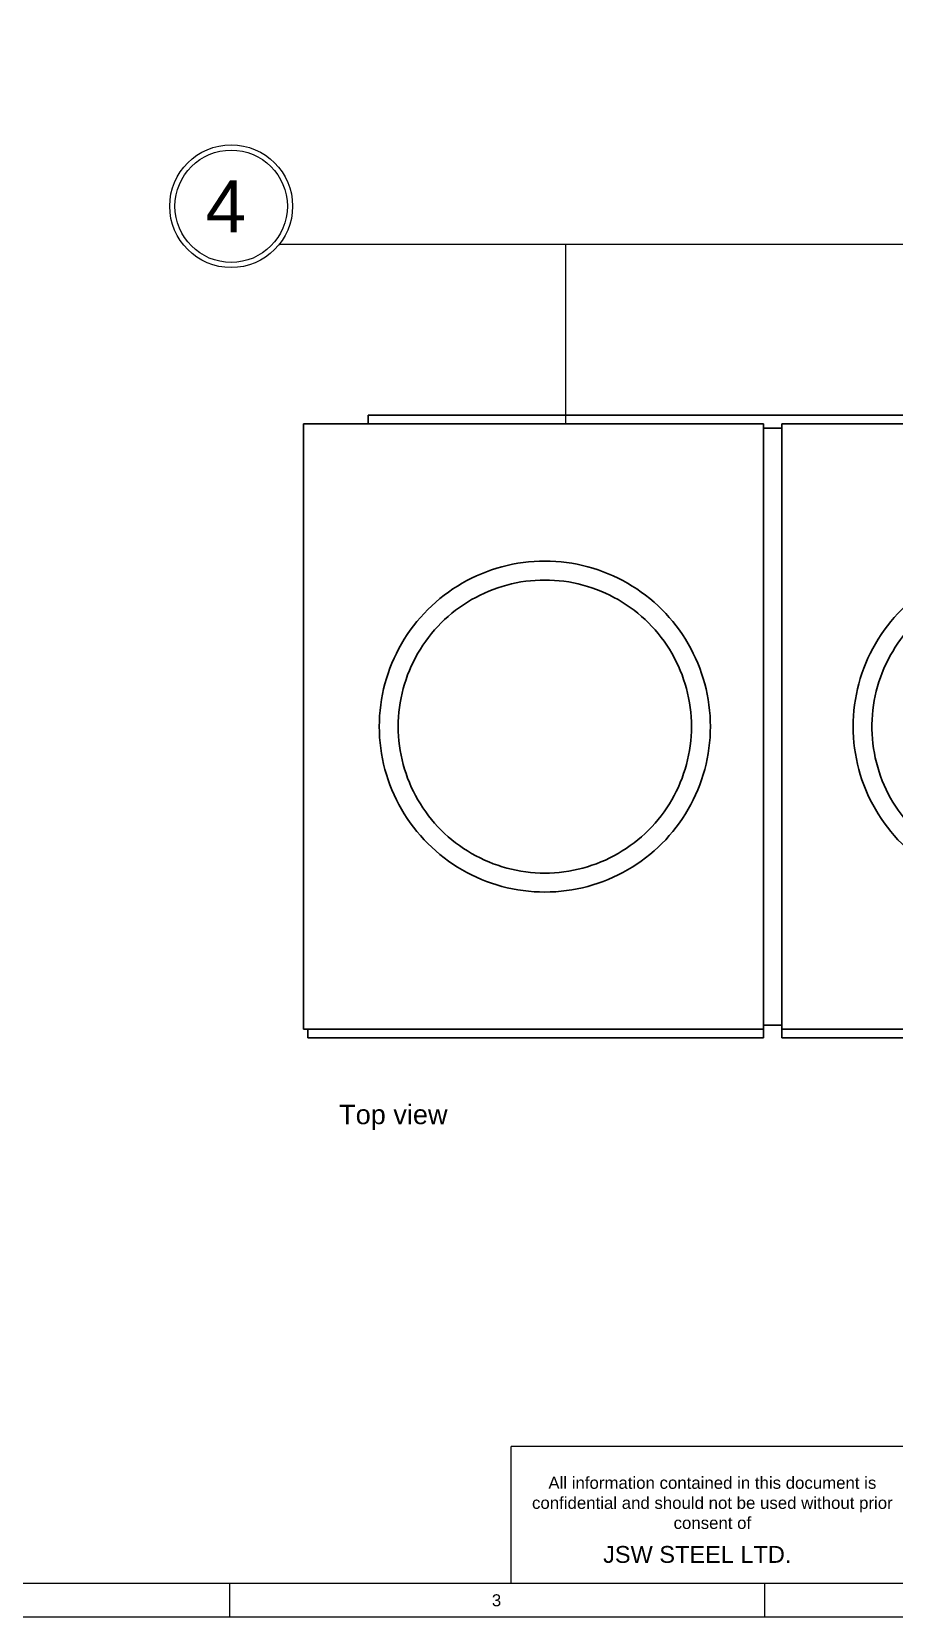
# Model space of a CAD drawing. Header units: millimetres. Extents: x 15481 to 55318, y -402389 to -382760.
# Drawn here: x 42193 to 46332, y -402389 to -394778 of the extents above; entities that cross this region are included whole.
import ezdxf

# ---------------------------------------------------------------- set-up
doc = ezdxf.new("R2010")
doc.units = ezdxf.units.MM
doc.header["$MEASUREMENT"] = 0
doc.layers.get('0').update_dxf_attribs({"color": 255, "lineweight": 25})
for name, color, linetype, lineweight in [('DIM', 7, 'Continuous', 20), ('DIMLINE', 10, 'Continuous', 18), ('MAIN', 3, 'Continuous', 30), ('T2', 253, 'Continuous', 18)]:
    doc.layers.add(name, color=color, linetype=linetype, lineweight=lineweight)
doc.layers.add('Edges', color=7, linetype='Continuous')
doc.styles.add('ROMAND', font='romand')
doc.styles.get("Standard").update_dxf_attribs({"font": 'arial.ttf'})
doc.styles.add('VVV', font='verdana.ttf')

# ---------------------------------------------------------------- blocks, each defined once
blk = doc.blocks.new('CS')
at = {"layer": 'DIM'}
for p in [(-238061.9132947105, -9.313225746154785e-10), (-83668.43704226613, 24662.4502612385)]:
    blk.add_line(p, (-238061.9132947105, 24662.4502612385), dxfattribs=at)
at = {"layer": 'T2'}
for p, q in [((-288627.9509274366, -6056.34189595934), (-288627.9509274366, -9.313225746154785e-10)), ((-192418.6339516195, -6056.34189595934), (-192418.6339516195, -9.313225746154785e-10))]:
    blk.add_line(p, q, dxfattribs=at)
for points in [[(-1099196.096533161, -6056.34189595934), (-1099196.096533161, 729356.6026134044), (6056.341895956779, 729356.6026134044), (6056.341895956779, -6056.34189595934)], [(-1093139.7546372, -9.313225746154785e-10), (-1093139.7546372, 723300.2607174446), (0, 723300.2607174446), (0, -9.313225746154785e-10)]]:
    blk.add_lwpolyline(points, close=True, dxfattribs=at)
at = {"layer": 'DIM', "char_height": 2162.979248556953, "style": 'VVV'}
for s, insert, width, attachment_point in [('{\\fArial|b0|i0|c0|p34;All information contained in this document is confidential and should not be used without prior consent of}', (-201874.0065769106, 19211.55456187855), 64905.10553228136, 2), ('{\\fArial|b0|i0|c0|p34;3}', (-241510.706151288, -1917.106065190397), 2041.492405906081, 1)]:
    blk.add_mtext(s, dxfattribs=dict(at, insert=insert, width=width, attachment_point=attachment_point))
at = {"layer": 'MAIN', "color": 43, "insert": (-204590.9046438863, 6764.806139355525), "char_height": 3028.170947979734, "width": 33511.60701357497, "attachment_point": 2, "style": 'ROMAND'}
blk.add_mtext('{\\fArial|b0|i0|c0|p34;JSW STEEL LTD.}', dxfattribs=at)
blk = doc.blocks.new('VRV Outdoor Unit pl')
at = {"layer": 'Edges'}
for p, q in [((0.400424073027061, 1.549610076524122), (0.5363957529970429, 1.549610076524122)), ((0.400424073027061, 1.549610076524122), (0.400424073027061, 0.2726100765241219)), ((1.921395752997042, 1.567610076524125), (0.5363957529970422, 1.567610076524125)), ((0.5363957529970429, 1.549610076524122), (0.5363957529970422, 1.567610076524125)), ((0.5363957529970429, 1.549610076524122), (1.369636408130823, 1.549610076524122)), ((1.369636408130823, 1.540610076524121), (1.369636408130823, 1.549610076524122)), ((1.369636408130823, 0.2816100765241213), (1.369636408130823, 1.540610076524121)), ((1.369636408130823, 1.540610076524121), (1.408406812697114, 1.540610076524121)), ((1.408406812697114, 1.549610076524122), (1.408406812697114, 1.540610076524121)), ((1.921395752997042, 1.549610076524122), (1.408406812697114, 1.549610076524122)), ((1.408406812697114, 0.2816100765241213), (1.408406812697114, 1.540610076524121)), ((1.921395752997042, 1.567610076524125), (1.921395752997042, 1.549610076524122)), ((2.407389552367167, 1.549610076524122), (1.921395752997042, 1.549610076524122)), ((2.407389552367167, 1.549610076524122), (2.407389552367167, 1.540610076524121)), ((2.446159956933459, 1.540610076524121), (2.407389552367167, 1.540610076524121)), ((2.407389552367167, 0.2816100765241213), (2.407389552367167, 1.540610076524121)), ((3.27342407302706, 1.549610076524122), (2.446159956933459, 1.549610076524122)), ((2.446159956933459, 1.549610076524122), (2.446159956933459, 1.540610076524121)), ((2.446159956933459, 1.540610076524121), (2.446159956933459, 0.2816100765241213)), ((3.27342407302706, 1.549610076524122), (3.27342407302706, 0.2726100765241212)), ((0.400424073027061, 0.2726100765241219), (0.4094240730270615, 0.2726100765241219)), ((0.4094240730270615, 0.2726100765241219), (1.369636408130823, 0.2726100765241219)), ((0.4094240730270611, 0.2546100765241209), (0.4094240730270615, 0.2726100765241219)), ((1.369636408130823, 0.2816100765241213), (1.408406812697114, 0.2816100765241213)), ((1.369636408130823, 0.2726100765241219), (1.369636408130823, 0.2816100765241213)), ((1.369636408130823, 0.2726100765241219), (1.369636408130823, 0.2546100765241209)), ((1.408406812697114, 0.2816100765241213), (1.408406812697114, 0.2726100765241219)), ((1.408406812697114, 0.2726100765241219), (2.407389552367167, 0.2726100765241125)), ((1.408406812697114, 0.2546100765241195), (1.408406812697114, 0.2726100765241219)), ((2.407389552367167, 0.2816100765241213), (2.446159956933459, 0.2816100765241213)), ((2.407389552367167, 0.2816100765241213), (2.407389552367167, 0.2726100765241125)), ((2.407389552367167, 0.2726100765241125), (2.407389552367167, 0.2546100765241202)), ((2.446159956933459, 0.2816100765241213), (2.446159956933459, 0.2726100765241118)), ((2.446159956933459, 0.2726100765241118), (3.20829616541149, 0.2726100765241204)), ((3.209546339272896, 0.2716507843805981), (3.20829616541149, 0.2726100765241204)), ((3.20829616541149, 0.2726100765241204), (3.222296513134301, 0.2726100765241206)), ((3.212319920254217, 0.2705019295217949), (3.209546339272896, 0.2716507843805981)), ((3.215296339272895, 0.2701100765241188), (3.212319920254217, 0.2705019295217949)), ((3.218272758291575, 0.2705019295217949), (3.215296339272895, 0.2701100765241188)), ((3.221046339272896, 0.2716507843805981), (3.218272758291575, 0.2705019295217949)), ((3.222296513134301, 0.2726100765241206), (3.221046339272896, 0.2716507843805981)), ((3.222296513134301, 0.2726100765241206), (3.27342407302706, 0.2726100765241212)), ((1.369636408130823, 0.2546100765241209), (0.4094240730270611, 0.2546100765241209)), ((2.407389552367167, 0.2546100765241202), (1.408406812697114, 0.2546100765241195))]:
    blk.add_line(p, q, dxfattribs=at)
for points in [[(0.9992408581428811, 1.248209115566799), (0.9881629923699727, 1.250983126814361), (0.977000002142188, 1.253392464180265), (0.9657640480959379, 1.255435526686353), (0.9544672908676332, 1.257110713354473), (0.9431218910936848, 1.258416423206466), (0.9317400094105039, 1.259351055264178), (0.9203338064545012, 1.259913008549453), (0.9089154428620877, 1.260100682084135), (0.897497079269674, 1.259913008549453), (0.8860908763136713, 1.259351055264178), (0.8747089946304906, 1.258416423206466), (0.8633635948565423, 1.257110713354473), (0.8520668376282378, 1.255435526686354), (0.8408308835819877, 1.253392464180265), (0.8296678933542029, 1.250983126814361), (0.8185900275812945, 1.248209115566799), (0.8076093087784608, 1.245072546891117), (0.79673720697605, 1.241577599142384), (0.7859850540831984, 1.237728966151052), (0.7753641820090414, 1.233531341747572), (0.7648859226627155, 1.228989419762396), (0.754561607953356, 1.224107894025975), (0.7444025697900992, 1.218891458368762), (0.7344201400820808, 1.213344806621208), (0.7246253839087441, 1.207473094776349), (0.715028299030762, 1.201283327477559), (0.7056386163791145, 1.194782971530799), (0.6964660668847821, 1.187979493742027), (0.6875203814787443, 1.180880360917202), (0.6788112910919817, 1.173493039862285), (0.6703485266554744, 1.165824997383233), (0.6621418191002024, 1.157883700286007), (0.654200522002976, 1.149676992730735), (0.6465324795239241, 1.141214228294227), (0.6391451584690064, 1.132505137907465), (0.6320460256441819, 1.123559452501427), (0.6252425478554099, 1.114386903007095), (0.6187421919086497, 1.104997220355447), (0.6125524246098603, 1.095400135477465), (0.6066807127650011, 1.085605379304128), (0.6011340610174467, 1.07562294959611), (0.5959176253602334, 1.065463911432853), (0.5910360996238128, 1.055139596723494), (0.5864941776386366, 1.044661337377168), (0.5822965532351565, 1.034040465303011), (0.5784479202438241, 1.023288312410159), (0.5749529724950911, 1.012416210607748), (0.5718164038194091, 1.001435491804915), (0.5690423925718473, 0.9903576260320062), (0.566633055205944, 0.9791946358042214), (0.5645899926998549, 0.9679586817579713), (0.5629148060317358, 0.9566619245296666), (0.5616090961797424, 0.9453165247557184), (0.5606744641220305, 0.9339346430725376), (0.5601125108367558, 0.9225284401165347), (0.559924837302074, 0.9111100765241211), (0.5601125108367557, 0.8996917129317076), (0.5606744641220304, 0.8882855099757049), (0.5616090961797423, 0.8769036282925239), (0.5629148060317357, 0.8655582285185757), (0.5645899926998549, 0.8542614712902711), (0.5666330552059439, 0.843025517244021), (0.5690423925718472, 0.8318625270162362), (0.5718164038194091, 0.8207846612433278), (0.574952972495091, 0.8098039424404941), (0.5784479202438241, 0.7989318406380835), (0.5822965532351564, 0.7881796877452318), (0.5864941776386365, 0.7775588156710751), (0.5910360996238128, 0.767080556324749), (0.5959176253602333, 0.7567562416153897), (0.6011340610174467, 0.7465972034521329), (0.606680712765001, 0.7366147737441144), (0.6125524246098603, 0.7268200175707777), (0.6187421919086497, 0.7172229326927956), (0.6252425478554099, 0.7078332500411482), (0.6320460256441819, 0.6986607005468155), (0.6391451584690064, 0.6897150151407777), (0.6465324795239241, 0.6810059247540151), (0.654200522002976, 0.6725431603175077), (0.6621418191002025, 0.6643364527622359), (0.6703485266554745, 0.6563951556650093), (0.6788112910919818, 0.6487271131859574), (0.6875203814787444, 0.6413397921310398), (0.6964660668847821, 0.6342406593062153), (0.7056386163791147, 0.6274371815174433), (0.7150282990307621, 0.620936825570683), (0.7246253839087443, 0.6147470582718937), (0.7344201400820808, 0.6088753464270346), (0.7444025697900991, 0.6033286946794801), (0.7545616079533559, 0.5981122590222668), (0.7648859226627153, 0.5932307332858463), (0.7753641820090413, 0.5886888113006702), (0.7859850540831982, 0.58449118689719), (0.7967372069760499, 0.5806425539058577), (0.8076093087784605, 0.5771476061571247), (0.8185900275812944, 0.5740110374814429), (0.8296678933542028, 0.5712370262338811), (0.8408308835819875, 0.5688276888679777), (0.8520668376282376, 0.5667846263618886), (0.8633635948565422, 0.5651094396937695), (0.8747089946304905, 0.5638037298417761), (0.8860908763136713, 0.5628690977840641), (0.897497079269674, 0.5623071444987894), (0.9089154428620875, 0.5621194709641076), (0.9203338064545011, 0.5623071444987894), (0.9317400094105038, 0.5628690977840641), (0.9431218910936847, 0.5638037298417761), (0.9544672908676328, 0.5651094396937695), (0.9657640480959375, 0.5667846263618886), (0.9770000021421876, 0.5688276888679777), (0.9881629923699723, 0.5712370262338811), (0.9992408581428808, 0.5740110374814429), (1.010221576945715, 0.5771476061571248), (1.021093678748125, 0.5806425539058577), (1.031845831640977, 0.5844911868971902), (1.042466703715134, 0.5886888113006702), (1.05294496306146, 0.5932307332858463), (1.063269277770819, 0.5981122590222668), (1.073428315934076, 0.6033286946794801), (1.083410745642094, 0.6088753464270346), (1.093205501815431, 0.6147470582718937), (1.102802586693413, 0.620936825570683), (1.112192269345061, 0.6274371815174433), (1.121364818839393, 0.6342406593062152), (1.130310504245431, 0.6413397921310398), (1.139019594632194, 0.6487271131859574), (1.147482359068701, 0.6563951556650092), (1.155689066623973, 0.6643364527622356), (1.163630363721199, 0.6725431603175075), (1.171298406200251, 0.6810059247540149), (1.178685727255169, 0.6897150151407775), (1.185784860079993, 0.6986607005468152), (1.192588337868765, 0.7078332500411478), (1.199088693815526, 0.7172229326927951), (1.205278461114315, 0.7268200175707773), (1.211150172959174, 0.736614773744114), (1.216696824706729, 0.7465972034521323), (1.221913260363942, 0.7567562416153892), (1.226794786100363, 0.7670805563247486), (1.231336708085539, 0.7775588156710747), (1.235534332489019, 0.7881796877452315), (1.239382965480351, 0.7989318406380832), (1.242877913229084, 0.8098039424404938), (1.246014481904766, 0.8207846612433277), (1.248788493152328, 0.8318625270162361), (1.251197830518231, 0.8430255172440209), (1.25324089302432, 0.854261471290271), (1.254916079692439, 0.8655582285185757), (1.256221789544433, 0.8769036282925239), (1.257156421602145, 0.8882855099757047), (1.257718374887419, 0.8996917129317074), (1.257906048422101, 0.911110076524121), (1.257718374887419, 0.9225284401165346), (1.257156421602145, 0.9339346430725373), (1.256221789544433, 0.945316524755718), (1.254916079692439, 0.9566619245296661), (1.25324089302432, 0.9679586817579707), (1.251197830518231, 0.9791946358042208), (1.248788493152328, 0.9903576260320056), (1.246014481904766, 1.001435491804914), (1.242877913229084, 1.012416210607748), (1.239382965480351, 1.023288312410158), (1.235534332489019, 1.03404046530301), (1.231336708085539, 1.044661337377167), (1.226794786100363, 1.055139596723493), (1.221913260363942, 1.065463911432852), (1.216696824706729, 1.075622949596109), (1.211150172959174, 1.085605379304128), (1.205278461114315, 1.095400135477464), (1.199088693815526, 1.104997220355446), (1.192588337868765, 1.114386903007094), (1.185784860079994, 1.123559452501427), (1.178685727255169, 1.132505137907464), (1.171298406200251, 1.141214228294227), (1.1636303637212, 1.149676992730734), (1.155689066623973, 1.157883700286006), (1.147482359068701, 1.165824997383233), (1.139019594632194, 1.173493039862285), (1.130310504245431, 1.180880360917202), (1.121364818839393, 1.187979493742027), (1.112192269345061, 1.194782971530799), (1.102802586693413, 1.201283327477559), (1.093205501815431, 1.207473094776349), (1.083410745642095, 1.213344806621208), (1.073428315934076, 1.218891458368762), (1.063269277770819, 1.224107894025975), (1.05294496306146, 1.228989419762396), (1.042466703715134, 1.233531341747572), (1.031845831640977, 1.237728966151052), (1.021093678748126, 1.241577599142385), (1.010221576945715, 1.245072546891117)], [(1.570799143489462, 0.8207846612433278), (1.568025132241901, 0.8318625270162362), (1.565615794875997, 0.843025517244021), (1.563572732369908, 0.8542614712902711), (1.561897545701789, 0.8655582285185757), (1.560591835849795, 0.8769036282925239), (1.559657203792084, 0.8882855099757049), (1.559095250506809, 0.8996917129317076), (1.558907576972127, 0.9111100765241211), (1.559095250506809, 0.9225284401165347), (1.559657203792084, 0.9339346430725374), (1.560591835849795, 0.9453165247557184), (1.561897545701789, 0.9566619245296666), (1.563572732369908, 0.9679586817579712), (1.565615794875997, 0.9791946358042213), (1.568025132241901, 0.990357626032006), (1.570799143489462, 1.001435491804915), (1.573935712165144, 1.012416210607748), (1.577430659913877, 1.023288312410159), (1.58127929290521, 1.034040465303011), (1.58547691730869, 1.044661337377168), (1.590018839293866, 1.055139596723494), (1.594900365030287, 1.065463911432853), (1.6001168006875, 1.07562294959611), (1.605663452435054, 1.085605379304128), (1.611535164279913, 1.095400135477465), (1.617724931578702, 1.104997220355447), (1.624225287525463, 1.114386903007094), (1.631028765314235, 1.123559452501427), (1.638127898139059, 1.132505137907465), (1.645515219193977, 1.141214228294227), (1.653183261673029, 1.149676992730735), (1.661124558770255, 1.157883700286006), (1.669331266325527, 1.165824997383233), (1.677794030762034, 1.173493039862284), (1.686503121148797, 1.180880360917202), (1.695448806554835, 1.187979493742027), (1.704621356049168, 1.194782971530799), (1.714011038700815, 1.201283327477559), (1.723608123578797, 1.207473094776348), (1.733402879752134, 1.213344806621208), (1.743385309460153, 1.218891458368762), (1.753544347623409, 1.224107894025975), (1.763868662332769, 1.228989419762396), (1.774346921679095, 1.233531341747572), (1.784967793753251, 1.237728966151052), (1.795719946646103, 1.241577599142385), (1.806592048448514, 1.245072546891117), (1.817572767251348, 1.248209115566799), (1.828650633024256, 1.250983126814361), (1.839813623252041, 1.253392464180265), (1.851049577298291, 1.255435526686353), (1.862346334526596, 1.257110713354473), (1.873691734300544, 1.258416423206466), (1.885073615983725, 1.259351055264178), (1.896479818939728, 1.259913008549453), (1.907898182532141, 1.260100682084135), (1.919316546124554, 1.259913008549453), (1.930722749080557, 1.259351055264178), (1.942104630763738, 1.258416423206466), (1.953450030537686, 1.257110713354473), (1.964746787765991, 1.255435526686354), (1.975982741812241, 1.253392464180265), (1.987145732040026, 1.250983126814361), (1.998223597812934, 1.248209115566799), (2.009204316615768, 1.245072546891117), (2.020076418418178, 1.241577599142384), (2.03082857131103, 1.237728966151052), (2.041449443385187, 1.233531341747572), (2.051927702731513, 1.228989419762396), (2.062252017440873, 1.224107894025975), (2.07241105560413, 1.218891458368762), (2.082393485312148, 1.213344806621208), (2.092188241485485, 1.207473094776349), (2.101785326363467, 1.201283327477559), (2.111175009015114, 1.194782971530799), (2.120347558509447, 1.187979493742027), (2.129293243915485, 1.180880360917202), (2.138002334302247, 1.173493039862285), (2.146465098738755, 1.165824997383233), (2.154671806294026, 1.157883700286006), (2.162613103391253, 1.149676992730734), (2.170281145870304, 1.141214228294227), (2.177668466925222, 1.132505137907464), (2.184767599750046, 1.123559452501427), (2.191571077538819, 1.114386903007094), (2.198071433485579, 1.104997220355446), (2.204261200784368, 1.095400135477464), (2.210132912629228, 1.085605379304128), (2.215679564376782, 1.075622949596109), (2.220896000033995, 1.065463911432852), (2.225777525770416, 1.055139596723493), (2.230319447755592, 1.044661337377167), (2.234517072159072, 1.03404046530301), (2.238365705150404, 1.023288312410158), (2.241860652899137, 1.012416210607748), (2.244997221574819, 1.001435491804914), (2.247771232822381, 0.9903576260320056), (2.250180570188284, 0.979194635804221), (2.252223632694374, 0.9679586817579708), (2.253898819362492, 0.9566619245296663), (2.255204529214486, 0.945316524755718), (2.256139161272198, 0.9339346430725373), (2.256701114557473, 0.9225284401165346), (2.256888788092155, 0.911110076524121), (2.256701114557473, 0.8996917129317074), (2.256139161272198, 0.8882855099757047), (2.255204529214486, 0.8769036282925238), (2.253898819362492, 0.8655582285185757), (2.252223632694374, 0.854261471290271), (2.250180570188284, 0.8430255172440209), (2.247771232822381, 0.8318625270162361), (2.244997221574819, 0.8207846612433277), (2.241860652899137, 0.8098039424404938), (2.238365705150404, 0.7989318406380832), (2.234517072159072, 0.7881796877452315), (2.230319447755592, 0.7775588156710747), (2.225777525770416, 0.7670805563247486), (2.220896000033995, 0.7567562416153892), (2.215679564376782, 0.7465972034521324), (2.210132912629227, 0.736614773744114), (2.204261200784368, 0.7268200175707773), (2.198071433485578, 0.7172229326927954), (2.191571077538818, 0.7078332500411478), (2.184767599750046, 0.6986607005468152), (2.177668466925222, 0.6897150151407775), (2.170281145870304, 0.6810059247540149), (2.162613103391252, 0.6725431603175075), (2.154671806294026, 0.6643364527622356), (2.146465098738754, 0.6563951556650092), (2.138002334302247, 0.6487271131859574), (2.129293243915484, 0.6413397921310398), (2.120347558509446, 0.6342406593062152), (2.111175009015113, 0.6274371815174432), (2.101785326363466, 0.620936825570683), (2.092188241485484, 0.6147470582718937), (2.082393485312147, 0.6088753464270346), (2.072411055604129, 0.6033286946794801), (2.062252017440872, 0.5981122590222668), (2.051927702731513, 0.5932307332858463), (2.041449443385187, 0.5886888113006702), (2.03082857131103, 0.58449118689719), (2.020076418418178, 0.5806425539058577), (2.009204316615768, 0.5771476061571247), (1.998223597812934, 0.5740110374814429), (1.987145732040026, 0.5712370262338811), (1.975982741812241, 0.5688276888679777), (1.964746787765991, 0.5667846263618886), (1.953450030537686, 0.5651094396937695), (1.942104630763738, 0.5638037298417761), (1.930722749080557, 0.5628690977840641), (1.919316546124554, 0.5623071444987894), (1.907898182532141, 0.5621194709641076), (1.896479818939727, 0.5623071444987894), (1.885073615983724, 0.5628690977840641), (1.873691734300544, 0.5638037298417761), (1.862346334526595, 0.5651094396937695), (1.851049577298291, 0.5667846263618886), (1.839813623252041, 0.5688276888679777), (1.828650633024256, 0.5712370262338811), (1.817572767251347, 0.5740110374814429), (1.806592048448514, 0.5771476061571248), (1.795719946646103, 0.5806425539058577), (1.784967793753251, 0.5844911868971902), (1.774346921679094, 0.5886888113006702), (1.763868662332768, 0.5932307332858463), (1.753544347623409, 0.5981122590222668), (1.743385309460152, 0.6033286946794801), (1.733402879752133, 0.6088753464270346), (1.723608123578797, 0.6147470582718937), (1.714011038700815, 0.620936825570683), (1.704621356049167, 0.6274371815174433), (1.695448806554835, 0.6342406593062153), (1.686503121148797, 0.6413397921310398), (1.677794030762034, 0.6487271131859574), (1.669331266325527, 0.6563951556650093), (1.661124558770255, 0.6643364527622357), (1.653183261673029, 0.6725431603175077), (1.645515219193977, 0.6810059247540151), (1.638127898139059, 0.6897150151407777), (1.631028765314235, 0.6986607005468155), (1.624225287525463, 0.7078332500411482), (1.617724931578703, 0.7172229326927956), (1.611535164279913, 0.7268200175707777), (1.605663452435054, 0.7366147737441144), (1.6001168006875, 0.7465972034521328), (1.594900365030286, 0.7567562416153896), (1.590018839293866, 0.7670805563247489), (1.58547691730869, 0.777558815671075), (1.58127929290521, 0.7881796877452317), (1.577430659913877, 0.7989318406380833), (1.573935712165144, 0.809803942440494)], [(0.6104055456211126, 0.8311245906257044), (0.6131830581163308, 0.821400880790237), (0.6162779245279931, 0.8117733541112893), (0.6196859883481198, 0.8022520452867985), (0.6234030930687311, 0.792846989014702), (0.6274250821818469, 0.7835682199929366), (0.6317477991794874, 0.7744257729194396), (0.6363670875536728, 0.7654296824921484), (0.6412787907964231, 0.7565899834089999), (0.6464783431428646, 0.7479164740833534), (0.6519595418005482, 0.739418007790257), (0.6577157747201309, 0.731103201520181), (0.6637404298522699, 0.7229806722635955), (0.6700268951476221, 0.7150590370109707), (0.6765685585568447, 0.7073469127527768), (0.6833588080305947, 0.6998529164794842), (0.6903910315195292, 0.6925856651815628), (0.6976582828174506, 0.6855534416926283), (0.7051522790907433, 0.6787631922188785), (0.7128644033489372, 0.6722215288096559), (0.7207860386015619, 0.6659350635143038), (0.7289085678581474, 0.6599104083821649), (0.7372233741282234, 0.654154175462582), (0.7457218404213197, 0.6486729768048985), (0.7543953497469662, 0.643473424458457), (0.7632350488301148, 0.6385617212157068), (0.772231139257406, 0.6339424328415213), (0.7813735863309029, 0.6296197158438807), (0.7906523553526683, 0.6255977267307647), (0.8000574116247651, 0.6218806220101535), (0.8095787204492558, 0.6184725581900267), (0.8192062471282036, 0.6153776917783641), (0.828929956963671, 0.612600179283146), (0.8387396929478236, 0.6101437207455999), (0.8486248088332359, 0.6080101903399447), (0.8585745360625853, 0.6062010057736479), (0.8685781060785488, 0.6047175847541759), (0.8786247503238035, 0.603561344988996), (0.8887037002410269, 0.6027337041855751), (0.8988041872728957, 0.6022360800513802), (0.9089154428620875, 0.602069890293878), (0.9190266984512793, 0.6022360800513802), (0.9291271854831482, 0.6027337041855751), (0.9392061354003717, 0.603561344988996), (0.9492527796456264, 0.6047175847541759), (0.9592563496615899, 0.6062010057736479), (0.9692060768909393, 0.6080101903399447), (0.9790911927763517, 0.6101437207455997), (0.9889009287605043, 0.6126001792831458), (0.998624638595972, 0.615377691778364), (1.008252165274919, 0.6184725581900263), (1.01777347409941, 0.6218806220101532), (1.027178530371507, 0.6255977267307644), (1.036457299393272, 0.6296197158438802), (1.045599746466769, 0.6339424328415207), (1.05459583689406, 0.6385617212157062), (1.063435535977209, 0.6434734244584565), (1.072109045302856, 0.648672976804898), (1.080607511595952, 0.6541541754625816), (1.088922317866028, 0.6599104083821644), (1.097044847122613, 0.6659350635143033), (1.104966482375238, 0.6722215288096556), (1.112678606633432, 0.6787631922188782), (1.120172602906724, 0.685553441692628), (1.127439854204646, 0.6925856651815625), (1.13447207769358, 0.6998529164794839), (1.14126232716733, 0.7073469127527766), (1.147803990576553, 0.7150590370109704), (1.154090455871905, 0.7229806722635951), (1.160115111004044, 0.7311032015201806), (1.165871343923627, 0.7394180077902566), (1.17135254258131, 0.7479164740833529), (1.176552094927752, 0.7565899834089992), (1.181463798170502, 0.7654296824921478), (1.186083086544688, 0.774425772919439), (1.190405803542328, 0.783568219992936), (1.194427792655444, 0.7928469890147015), (1.198144897376055, 0.802252045286798), (1.201552961196182, 0.8117733541112889), (1.204647827607845, 0.8214008807902368), (1.207425340103063, 0.8311245906257043), (1.209881798640609, 0.8409343266098569), (1.212015329046264, 0.8508194424952693), (1.213824513612561, 0.8607691697246187), (1.215307934632033, 0.8707727397405822), (1.216464174397213, 0.880819383985837), (1.217291815200634, 0.8908983339030603), (1.217789439334829, 0.9009988209349293), (1.217955629092331, 0.9111100765241211), (1.217789439334829, 0.9212213321133129), (1.217291815200633, 0.9313218191451819), (1.216464174397213, 0.9414007690624052), (1.215307934632033, 0.95144741330766), (1.213824513612561, 0.9614509833236236), (1.212015329046264, 0.9714007105529728), (1.209881798640609, 0.9812858264383851), (1.207425340103063, 0.9910955624225378), (1.204647827607845, 1.000819272258005), (1.201552961196182, 1.010446798936953), (1.198144897376055, 1.019968107761444), (1.194427792655444, 1.02937316403354), (1.190405803542328, 1.038651933055306), (1.186083086544688, 1.047794380128803), (1.181463798170502, 1.056790470556094), (1.176552094927752, 1.065630169639243), (1.17135254258131, 1.074303678964889), (1.165871343923627, 1.082802145257985), (1.160115111004044, 1.091116951528061), (1.154090455871905, 1.099239480784647), (1.147803990576553, 1.107161116037272), (1.14126232716733, 1.114873240295466), (1.13447207769358, 1.122367236568758), (1.127439854204646, 1.12963448786668), (1.120172602906724, 1.136666711355614), (1.112678606633432, 1.143456960829364), (1.104966482375238, 1.149998624238587), (1.097044847122613, 1.156285089533939), (1.088922317866028, 1.162309744666078), (1.080607511595952, 1.168065977585661), (1.072109045302856, 1.173547176243344), (1.063435535977209, 1.178746728589786), (1.05459583689406, 1.183658431832536), (1.045599746466769, 1.188277720206721), (1.036457299393272, 1.192600437204362), (1.027178530371507, 1.196622426317478), (1.01777347409941, 1.200339531038089), (1.00825216527492, 1.203747594858216), (0.998624638595972, 1.206842461269878), (0.9889009287605043, 1.209619973765096), (0.9790911927763517, 1.212076432302643), (0.9692060768909393, 1.214209962708298), (0.9592563496615901, 1.216019147274594), (0.9492527796456266, 1.217502568294066), (0.9392061354003717, 1.218658808059246), (0.9291271854831483, 1.219486448862667), (0.9190266984512795, 1.219984072996862), (0.9089154428620877, 1.220150262754364), (0.8988041872728959, 1.219984072996862), (0.888703700241027, 1.219486448862667), (0.8786247503238037, 1.218658808059246), (0.8685781060785489, 1.217502568294066), (0.8585745360625854, 1.216019147274594), (0.8486248088332361, 1.214209962708298), (0.8387396929478238, 1.212076432302643), (0.8289299569636711, 1.209619973765096), (0.8192062471282036, 1.206842461269878), (0.8095787204492559, 1.203747594858216), (0.8000574116247651, 1.200339531038089), (0.7906523553526684, 1.196622426317478), (0.7813735863309029, 1.192600437204362), (0.7722311392574062, 1.188277720206721), (0.7632350488301148, 1.183658431832536), (0.7543953497469662, 1.178746728589786), (0.7457218404213197, 1.173547176243344), (0.7372233741282234, 1.168065977585661), (0.7289085678581474, 1.162309744666078), (0.720786038601562, 1.156285089533939), (0.7128644033489374, 1.149998624238587), (0.7051522790907435, 1.143456960829364), (0.6976582828174509, 1.136666711355614), (0.6903910315195295, 1.12963448786668), (0.683358808030595, 1.122367236568758), (0.6765685585568452, 1.114873240295466), (0.6700268951476226, 1.107161116037272), (0.6637404298522703, 1.099239480784647), (0.6577157747201313, 1.091116951528062), (0.6519595418005485, 1.082802145257986), (0.6464783431428649, 1.074303678964889), (0.6412787907964235, 1.065630169639243), (0.6363670875536732, 1.056790470556094), (0.6317477991794878, 1.047794380128803), (0.6274250821818472, 1.038651933055306), (0.6234030930687314, 1.02937316403354), (0.6196859883481202, 1.019968107761444), (0.6162779245279933, 1.010446798936953), (0.6131830581163309, 1.000819272258005), (0.6104055456211127, 0.9910955624225378), (0.6079490870835665, 0.9812858264383851), (0.6058155566779114, 0.9714007105529728), (0.6040063721116146, 0.9614509833236234), (0.6025229510921426, 0.95144741330766), (0.6013667113269626, 0.9414007690624051), (0.6005390705235417, 0.9313218191451819), (0.6000414463893468, 0.9212213321133129), (0.5998752566318446, 0.9111100765241211), (0.6000414463893468, 0.9009988209349293), (0.6005390705235417, 0.8908983339030603), (0.6013667113269626, 0.880819383985837), (0.6025229510921425, 0.8707727397405822), (0.6040063721116145, 0.8607691697246187), (0.6058155566779114, 0.8508194424952693), (0.6079490870835664, 0.8409343266098569)]]:
    blk.add_lwpolyline(points, close=True, dxfattribs=at)
for points in [[(2.502640429830026, 1.041607819751192), (2.518972859137642, 1.070015783351782), (2.534224751360084, 1.094383524427106), (2.548512142152195, 1.115170866694442), (2.561951067168818, 1.132837633871063), (2.574657562064797, 1.147843649674246), (2.586747662494976, 1.160648737821266), (2.598337404114198, 1.171712722029398), (2.609542822577305, 1.181495426015918), (2.62046936857951, 1.190389890855501), (2.631180152977489, 1.198522027052427), (2.641727701668286, 1.205950962468377), (2.652164540548944, 1.212735824965029), (2.662543195516508, 1.218935742404065), (2.672916192468021, 1.224609842647164), (2.683336057300528, 1.229817253556007), (2.693855315911072, 1.234617102992273), (2.704515753259859, 1.239058092359074), (2.715316190559746, 1.243147217225247), (2.726244708086751, 1.246881046701061), (2.737289386116892, 1.250256149896784), (2.748438304926188, 1.253269095922684), (2.759679544790657, 1.255916453889031), (2.771001185986318, 1.258194792906091), (2.78239130878919, 1.260100682084135), (2.793837913171146, 1.261631224192814), (2.805328677887491, 1.262785656639326), (2.816851201389383, 1.263563750490248), (2.828393082127983, 1.263965276812162), (2.839941918554452, 1.263990006671646), (2.851485309119946, 1.263637711135282), (2.863010852275629, 1.262908161269648), (2.874506146472659, 1.261801128141326), (2.885958850715562, 1.260316919076519), (2.897356866222331, 1.258457986439928), (2.908688154764329, 1.25622731885588), (2.919940678112912, 1.253627904948699), (2.931102398039442, 1.250662733342712), (2.94216127631528, 1.247334792662244), (2.953105274711785, 1.243647071531622), (2.963922355000317, 1.23960255857517), (2.974600676236502, 1.23520474473187), (2.985129186613021, 1.23045913019933), (2.995497031606825, 1.225371717489811), (3.00569335669486, 1.219948509115576), (3.015707307354074, 1.214195507588888), (3.025528029061417, 1.208118715422009), (3.035144667293835, 1.201724135127201), (3.044546367528278, 1.195017769216728), (3.053722595812258, 1.188006054340627), (3.062664100475554, 1.18069716370003), (3.07136195041851, 1.173099704633847), (3.079807214541471, 1.165222284480987), (3.08799096174478, 1.157073510580356), (3.095904260928782, 1.148661990270864), (3.103538180993819, 1.13999633089142), (3.110883790840238, 1.131085139780931), (3.117936776748092, 1.121922784946614), (3.124711294516279, 1.112446677068916), (3.131226117323403, 1.102579987496591), (3.137500018348073, 1.092245887578396), (3.143551770768896, 1.081367548663085), (3.149400147764478, 1.069868142099413), (3.155063922513424, 1.057670839236135), (3.160561868194345, 1.044698811422006), (3.165890879911198, 1.030811251004752), (3.170960340469354, 1.015611434327983), (3.175657754599536, 0.998638658734276), (3.179870627032468, 0.9794322215662126), (3.183486462498872, 0.9575314201663719), (3.186392765729472, 0.9324755518773334), (3.188477041454989, 0.9038039140416769), (3.18962679440615, 0.871055804001982)], [(1.97334440676558, 1.217191424752964), (1.944669916070421, 1.219003519892414), (1.919472169914578, 1.219649705997327), (1.897358835371271, 1.21926775185904), (1.877937579513722, 1.217995426268893), (1.860816069415152, 1.215970498018222), (1.845601972148782, 1.213330735898367), (1.831902954787834, 1.210213908700664), (1.819326684405528, 1.206757785216452), (1.807534774599405, 1.203075543387117), (1.796404625064281, 1.199181997754229), (1.785867582019294, 1.195067372009409), (1.775854991683579, 1.190721889844276), (1.766298200276273, 1.18613577495045), (1.757128554016513, 1.181299251019548), (1.748277399123434, 1.176202541743191), (1.739676081816173, 1.170835870812999), (1.731268770357008, 1.165192266839888), (1.723050921180773, 1.159275978111974), (1.715030812765448, 1.153094057836669), (1.707216723589008, 1.146653559221387), (1.699616932129431, 1.13996153547354), (1.692239716864694, 1.133025039800542), (1.685093356272773, 1.125851125409805), (1.678186128831647, 1.118446845508743), (1.671525961754839, 1.110819570354028), (1.665119377198076, 1.102977938399363), (1.658972546052629, 1.094930905147713), (1.653091639209772, 1.08668742610204), (1.647482827560776, 1.078256456765309), (1.642152281996916, 1.069646952640483), (1.637106173409462, 1.060867869230524), (1.63235067268969, 1.051928162038397), (1.62789152937508, 1.042837001899201), (1.623732807587949, 1.033604420976587), (1.619878150096824, 1.02424066676634), (1.616331199670231, 1.014755986764247), (1.613095599076697, 1.005160628466095), (1.610174991084747, 0.9954648393676687), (1.607573018462908, 0.9856788669647557), (1.605293323979706, 0.9758129587531421), (1.6033390876751, 0.9658774611691009), (1.601711638674783, 0.9558831164108518), (1.600411843375878, 0.9458407656171013), (1.59944056817551, 0.9357612499265554), (1.598798679470803, 0.9256554104779209), (1.598487043658882, 0.9155340884099039), (1.598506527136872, 0.9054081248612108), (1.598857996301898, 0.8952883609705479), (1.599541844981928, 0.8851856136828271), (1.600556576728308, 0.8751106031677822), (1.601900222523229, 0.8650740254013526), (1.603570813348882, 0.8550865763594775), (1.605566380187458, 0.8451589520180963), (1.607884954021147, 0.8353018483531481), (1.610524565832139, 0.8255259613405724), (1.613483246602625, 0.8158419869563085), (1.61675857710986, 0.8062604754969871), (1.620346337311345, 0.7967913945420046), (1.624241856959649, 0.7874445659914492), (1.628440465807337, 0.7782298117454086), (1.632937493606976, 0.7691569537039707), (1.637728270111132, 0.7602358137672237), (1.642808125072373, 0.7514762138352554), (1.648172388243263, 0.7428879758081538), (1.653826943206997, 0.7344731184442251), (1.659819888869275, 0.72620244793465), (1.666209877966423, 0.7180389673288275), (1.67305556323477, 0.7099456796761565), (1.680415597410641, 0.7018855880260361), (1.688348633230365, 0.6938216954278652), (1.696913323430267, 0.6857170049310429), (1.706168320746676, 0.677534519584968), (1.716231563608237, 0.6692376220095947), (1.727458133212872, 0.6607912131070962), (1.740262396450821, 0.6521605733502014), (1.755058720212325, 0.6433109832116386), (1.772261471387624, 0.6342077231641363), (1.79228501686696, 0.624816073680423), (1.815543723540572, 0.6151013152332273), (1.842451958298701, 0.6050287282952777)], [(1.842451958298701, 0.6050287282952778), (1.87112644899386, 0.6032166331558281), (1.896324195149703, 0.6025704470509153), (1.91843752969301, 0.6029524011892019), (1.937858785550559, 0.6042247267793494), (1.954980295649129, 0.6062496550300199), (1.970194392915499, 0.6088894171498755), (1.983893410276448, 0.6120062443475781), (1.996469680658754, 0.6154623678317898), (2.008261590464878, 0.6191446096611254), (2.019391740000001, 0.6230381552940129), (2.029928783044989, 0.6271527810388328), (2.039941373380703, 0.6314982632039657), (2.049498164788009, 0.6360843780977926), (2.05866781104777, 0.640920902028694), (2.067518965940848, 0.6460176113050506), (2.076120283248108, 0.6513842822352435), (2.084527594707274, 0.657027886208354), (2.092745443883508, 0.6629441749362682), (2.100765552298834, 0.6691260952115731), (2.108579641475274, 0.6755665938268552), (2.116179432934851, 0.6822586175747022), (2.123556648199588, 0.6891951132477004), (2.130703008791509, 0.6963690276384371), (2.137610236232636, 0.7037733075394991), (2.144270403309442, 0.7114005826942148), (2.150676987866206, 0.7192422146488795), (2.156823819011653, 0.7272892479005297), (2.16270472585451, 0.735532726946202), (2.168313537503506, 0.7439636962829331), (2.173644083067366, 0.7525732004077597), (2.178690191654819, 0.7613522838177182), (2.183445692374592, 0.7702919910098455), (2.187904835689202, 0.7793831511490409), (2.192063557476332, 0.788615732071655), (2.195918214967457, 0.797979486281902), (2.19946516539405, 0.8074641662839949), (2.202700765987584, 0.8170595245821475), (2.205621373979534, 0.8267553136805735), (2.208223346601373, 0.8365412860834867), (2.210503041084575, 0.8464071942951001), (2.212457277389181, 0.8563426918791414), (2.214084726389498, 0.8663370366373905), (2.215384521688403, 0.876379387431141), (2.216355796888772, 0.8864589031216868), (2.216997685593479, 0.8965647425703214), (2.217309321405399, 0.9066860646383383), (2.217289837927409, 0.9168120281870314), (2.216938368762384, 0.9269317920776944), (2.216254520082354, 0.9370345393654151), (2.215239788335974, 0.94710954988046), (2.213896142541052, 0.9571461276468897), (2.212225551715399, 0.9671335766887648), (2.210229984876824, 0.9770612010301459), (2.207911411043135, 0.9869183046950941), (2.205271799232143, 0.9966941917076698), (2.202313118461656, 1.006378166091934), (2.199037787954422, 1.015959677551255), (2.195450027752936, 1.025428758506238), (2.191554508104632, 1.034775587056793), (2.187355899256944, 1.043990341302834), (2.182858871457305, 1.053063199344271), (2.178068094953149, 1.061984339281018), (2.172988239991909, 1.070743939212987), (2.167623976821018, 1.079332177240089), (2.161969421857285, 1.087747034604017), (2.155976476195007, 1.096017705113592), (2.149586487097858, 1.104181185719415), (2.142740801829512, 1.112274473372086), (2.13538076765364, 1.120334565022206), (2.127447731833917, 1.128398457620377), (2.118883041634014, 1.1365031481172), (2.109628044317605, 1.144685633463275), (2.099564801456045, 1.152982531038648), (2.08833823185141, 1.161428939941146), (2.075533968613461, 1.170059579698041), (2.060737644851957, 1.178909169836604), (2.043534893676657, 1.188012429884106), (2.023511348197321, 1.197404079367819), (2.000252641523709, 1.207118837815015), (1.97334440676558, 1.217191424752965)], [(3.105618220609019, 0.7548147722934799), (3.116156447876383, 0.7815036803833101), (3.12451786891691, 0.8052475150291674), (3.130954018176549, 0.8263767059163626), (3.135716430101247, 0.8452216827302067), (3.139056639136953, 0.8621128751560106), (3.141226179729614, 0.8773807128790853), (3.14247658632518, 0.8913556255847416), (3.143059393369597, 0.9043680429582907), (3.14318618279034, 0.9167046963455788), (3.14290872644098, 0.9284775237345971), (3.142238843656614, 0.9397547647738724), (3.141188353772339, 0.9506046591119311), (3.139769076123252, 0.9610954463973004), (3.13799283004445, 0.9712953662785067), (3.135871434871031, 0.9812726584040768), (3.133416709938089, 0.9910955624225378), (3.130639197442871, 1.000819272258005), (3.127544331031209, 1.010446798936953), (3.124136267211082, 1.019968107761444), (3.120419162490471, 1.02937316403354), (3.116397173377355, 1.038651933055306), (3.112074456379714, 1.047794380128803), (3.107455168005529, 1.056790470556094), (3.102543464762778, 1.065630169639243), (3.097343912416337, 1.074303678964889), (3.091862713758653, 1.082802145257985), (3.086106480839071, 1.091116951528061), (3.080081825706932, 1.099239480784647), (3.07379536041158, 1.107161116037272), (3.067253697002357, 1.114873240295466), (3.060463447528607, 1.122367236568758), (3.053431224039672, 1.12963448786668), (3.046163972741752, 1.136666711355614), (3.038669976468459, 1.143456960829364), (3.030957852210264, 1.149998624238587), (3.02303621695764, 1.156285089533939), (3.014913687701055, 1.162309744666078), (3.006598881430978, 1.168065977585661), (2.998100415137882, 1.173547176243344), (2.989426905812236, 1.178746728589786), (2.980587206729087, 1.183658431832536), (2.971591116301796, 1.188277720206721), (2.962448669228299, 1.192600437204362), (2.953169900206534, 1.196622426317478), (2.943764843934437, 1.200339531038089), (2.934243535109946, 1.203747594858216), (2.924616008430998, 1.206842461269878), (2.914892298595531, 1.209619973765096), (2.905082562611378, 1.212076432302643), (2.895197446725966, 1.214209962708298), (2.885247719496617, 1.216019147274594), (2.875244149480653, 1.217502568294066), (2.865197505235398, 1.218658808059246), (2.855118555318175, 1.219486448862667), (2.845018068286306, 1.219984072996862), (2.834906812697114, 1.220150262754364), (2.824795557107922, 1.219984072996862), (2.814695070076053, 1.219486448862667), (2.80461612015883, 1.218658808059246), (2.794569475913575, 1.217502568294066), (2.784565905897611, 1.216019147274594), (2.774616178668262, 1.214209962708298), (2.76473106278285, 1.212076432302643), (2.754921326798697, 1.209619973765096), (2.74519761696323, 1.206842461269878), (2.735570090284282, 1.203747594858216), (2.726048781459791, 1.200339531038089), (2.716643725187694, 1.196622426317478), (2.707364956165929, 1.192600437204362), (2.698222509092432, 1.188277720206721), (2.689226418665141, 1.183658431832536), (2.680386719581993, 1.178746728589786), (2.671713210256346, 1.173547176243344), (2.66321474396325, 1.168065977585661), (2.654899937693174, 1.162309744666078), (2.646777408436588, 1.156285089533939), (2.638855773183964, 1.149998624238587), (2.63114364892577, 1.143456960829364), (2.623649652652477, 1.136666711355614), (2.616382401354556, 1.12963448786668), (2.609345095194096, 1.122354965914227), (2.602519267019663, 1.114775075059215), (2.595881032851445, 1.106829808364925), (2.589406508709627, 1.09845415889464), (2.583071810614397, 1.089583119711642), (2.576853054585941, 1.080151683879212), (2.570726356644445, 1.070094844460633), (2.564667832810095, 1.059347594519186), (2.558666349829291, 1.047787106986838), (2.552761777353282, 1.035059274270287), (2.547006735759532, 1.020752168644915), (2.541453845425501, 1.004453862386105), (2.536155726728654, 0.9857524277692379), (2.531165000046451, 0.9642359370696969), (2.526534285756357, 0.9394924625628639), (2.522316204235832, 0.9111100765241212)], [(3.18962679440615, 0.8710558040019819), (3.181203401144295, 0.8393886745302913), (3.172778040023282, 0.8119037639162915), (3.164357640342749, 0.7881268843185412), (3.155949131402332, 0.7675838478955996), (3.147559442501669, 0.7498004668060259), (3.139195502940396, 0.7343025532083788), (3.13086424201815, 0.7206159192612177), (3.122572589034569, 0.7082663771231014), (3.114320412955383, 0.6968469856209684), (3.106079341410693, 0.6862197902552732), (3.097813941696696, 0.6763140831948499), (3.089488781109585, 0.6670591566085323), (3.081068426945558, 0.6583843026651542), (3.072517446500808, 0.6502188135335496), (3.063800407071531, 0.6424919813825524), (3.054881875953924, 0.6351330983809966), (3.04573409682642, 0.6280843078423398), (3.036360018896411, 0.6213391576585359), (3.02677026775353, 0.6149040468661623), (3.016975468987409, 0.6087853745017969), (3.006986248187679, 0.6029895396020172), (2.996813230943972, 0.597522941203401), (2.98646704284592, 0.5923919783425258), (2.975958309483156, 0.5876030500559692), (2.965297872134368, 0.5831620606891681), (2.954497434834482, 0.5790729358229948), (2.943568917307477, 0.575339106347181), (2.932524239277335, 0.5719640031514581), (2.921375320468039, 0.5689510571255578), (2.910134080603571, 0.5663036991592115), (2.89881243940791, 0.564025360142151), (2.887422316605038, 0.5621194709641074), (2.875975712223082, 0.5605889288554274), (2.864484947506737, 0.5594344964089163), (2.852962424004845, 0.5586564025579939), (2.841420543266244, 0.5582548762360803), (2.829871706839777, 0.5582301463765957), (2.818328316274281, 0.5585824419129601), (2.806802773118598, 0.5593119917785935), (2.79530747892157, 0.560419024906916), (2.783854774678666, 0.5619032339717233), (2.772456759171897, 0.563762166608314), (2.761125470629901, 0.5659928341923626), (2.749872947281317, 0.5685922480995431), (2.738711227354786, 0.5715574197055301), (2.727652349078948, 0.5748853603859977), (2.716708350682444, 0.5785730815166203), (2.705891270393911, 0.5826175944730722), (2.695212949157727, 0.5870154083163716), (2.684684438781207, 0.5917610228489121), (2.674316593787403, 0.596848435558431), (2.664120268699369, 0.602271643932666), (2.654106318040153, 0.6080246454593542), (2.644285596332811, 0.6141014376262334), (2.634668958100393, 0.6204960179210406), (2.62526725786595, 0.6272023838315136), (2.61609102958197, 0.6342140987076154), (2.607149524918674, 0.6415229893482117), (2.598451674975718, 0.6491204484143945), (2.590006410852757, 0.6569978685672553), (2.581822663649448, 0.6651466424678857), (2.573909364465447, 0.6735581627773772), (2.566275444400409, 0.6822238221568216), (2.558929834553989, 0.6911350132673105), (2.551881044015333, 0.7002827923948151), (2.545135893831528, 0.7096568703248236), (2.538700783039155, 0.7192466214677046), (2.53258211067479, 0.7290414202338261), (2.52678627577501, 0.7390306410335562), (2.521319677376394, 0.7492036582772631), (2.516188714515519, 0.7595498463753146), (2.511399786228962, 0.7700585797380793), (2.506958516917221, 0.7807341819799632), (2.502867432436471, 0.7916407735315252), (2.499128284006804, 0.8028574240273624), (2.495742822848315, 0.8144632031020717), (2.492712800181098, 0.8265371803902503), (2.490039967225246, 0.8391584255264951), (2.487726075200853, 0.8524060081454032), (2.485772875328014, 0.8663589978815717), (2.484219810408105, 0.8811526008766429), (2.483257089567644, 0.8971465693004412), (2.483112613514427, 0.9147567918298359), (2.484014282956258, 0.9343991571416969), (2.486189998600933, 0.9564895539128933), (2.489867661156253, 0.9814438708202949), (2.495275171330018, 1.009677996540771), (2.502640429830026, 1.041607819751192)], [(2.522316204235833, 0.9111100765241211), (2.526534285756357, 0.8827276904853784), (2.531165000046451, 0.8579842159785454), (2.536155726728653, 0.8364677252790044), (2.5414538454255, 0.8177662906621376), (2.547006735759531, 0.801467984403327), (2.552761777353281, 0.787160878777955), (2.55866634982929, 0.7744330460614038), (2.564667832810094, 0.7628725585290561), (2.570726356644444, 0.7521253085876097), (2.57685305458594, 0.7420684691690308), (2.583071810614397, 0.732637033336601), (2.589406508709627, 0.7237659941536027), (2.595881032851444, 0.7153903446833175), (2.602519267019662, 0.7074450779890277), (2.609345095194095, 0.6998651871340155), (2.616382401354556, 0.6925856651815628), (2.623649652652477, 0.6855534416926283), (2.631143648925769, 0.6787631922188785), (2.638855773183963, 0.6722215288096559), (2.646777408436588, 0.6659350635143038), (2.654899937693174, 0.6599104083821649), (2.66321474396325, 0.654154175462582), (2.671713210256346, 0.6486729768048985), (2.680386719581992, 0.643473424458457), (2.689226418665141, 0.6385617212157068), (2.698222509092432, 0.6339424328415213), (2.707364956165929, 0.6296197158438807), (2.716643725187694, 0.6255977267307647), (2.726048781459791, 0.6218806220101535), (2.735570090284282, 0.6184725581900267), (2.74519761696323, 0.6153776917783641), (2.754921326798697, 0.612600179283146), (2.76473106278285, 0.6101437207455999), (2.774616178668262, 0.6080101903399447), (2.784565905897612, 0.6062010057736479), (2.794569475913575, 0.6047175847541759), (2.80461612015883, 0.603561344988996), (2.814695070076053, 0.6027337041855751), (2.824795557107922, 0.6022360800513802), (2.834906812697114, 0.602069890293878), (2.845018068286306, 0.6022360800513802), (2.855118555318175, 0.6027337041855751), (2.865197505235398, 0.603561344988996), (2.875244149480653, 0.6047175847541759), (2.885247719496616, 0.6062010057736479), (2.895197446725966, 0.6080101903399447), (2.905082562611378, 0.6101437207455997), (2.91489229859553, 0.6126001792831458), (2.924626545480924, 0.6153857771411462), (2.934327831509356, 0.6185372410922838), (2.944049344282448, 0.622098926805272), (2.95384427140182, 0.6261151899488238), (2.963765800469093, 0.6306303861916526), (2.973867119085889, 0.6356888712024713), (2.984201414853828, 0.6413350006499933), (2.994821875374532, 0.6476131302029319), (3.005799555862462, 0.6546240645956766), (3.017276981983448, 0.6626944048253243), (3.029414547016158, 0.6722072009546483), (3.042372644239263, 0.6835455030464219), (3.056311666931432, 0.6970923611634184), (3.071392008371335, 0.7132308253684115), (3.08777406183764, 0.7323439457241742), (3.105618220609019, 0.7548147722934798)]]:
    blk.add_lwpolyline(points, dxfattribs=at)

msp = doc.modelspace()

# ---------------------------------------------------------------- linework, layer by layer
at = {"layer": 'DIMLINE'}
for p, q in [((43381.96657055154, -395797.9403674222), (49941.85273324815, -395797.9403674222)), ((44755.56424599512, -396660.1922343788), (44755.56424599512, -395797.9403674222))]:
    msp.add_line(p, q, dxfattribs=at)
for radius in [294.7300699395437, 269.7300699395437]:
    msp.add_circle((43150.26155567427, -395615.7904286155), radius, dxfattribs=at)

# ---------------------------------------------------------------- block references
at = {"xscale": 2275.868359069704, "yscale": 2275.868359069704, "zscale": 2275.868359069704}
msp.add_blockref('VRV Outdoor Unit pl', (42586.62510255504, -400186.9007764356), dxfattribs=at)
at = {"layer": 'MAIN', "xscale": 0.02669086210212153, "yscale": 0.02669086210212153, "zscale": 0.02669086210212153}
msp.add_blockref('CS', (50847.09591046514, -402227.235389776), dxfattribs=at)

# ---------------------------------------------------------------- texts
msp.add_text('Top view', height=93.0682049822374).set_placement((43668.19268709946, -400021.8734301822))
at = {"layer": 'DIMLINE', "insert": (43221.39317433287, -395490.7904286155), "char_height": 250, "attachment_point": 3}
msp.add_mtext('4', dxfattribs=at)

doc.saveas('drawing.dxf')
